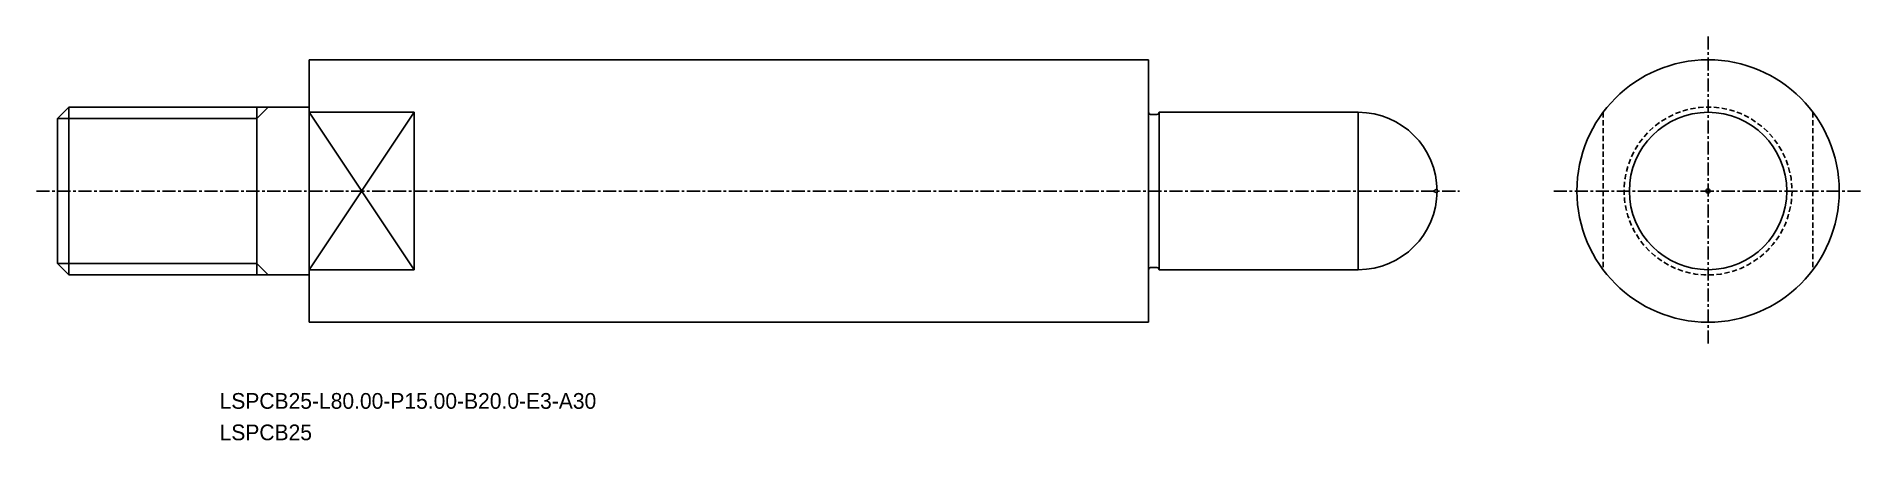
# Model space of a CAD drawing. Extents: x -1077 to -903, y -667 to -629.
import ezdxf

# ---------------------------------------------------------------- set-up
doc = ezdxf.new("R2010")
doc.units = 0
doc.linetypes.add('CENTER', pattern=[2, 1.25, -0.25, 0.25, -0.25])
doc.linetypes.add('DASHED', pattern=[0.75, 0.5, -0.25])
doc.layers.get('0').update_dxf_attribs({"linetype": 'CONTINUOUS'})
doc.layers.add('CENTER', color=1, linetype='CENTER')

msp = doc.modelspace()

# ---------------------------------------------------------------- linework, layer by layer
for p, q in [((-1051.42, -631.2), (-1051.42, -656.2)), ((-971.42, -631.2), (-971.42, -656.2)), ((-1074.34, -635.7), (-1075.42, -636.78)), ((-1075.42, -636.78), (-1075.42, -650.62)), ((-1074.34, -635.7), (-1074.34, -651.7)), ((-1056.42, -635.7), (-1056.42, -651.7)), ((-1041.42, -636.2), (-1051.42, -636.2)), ((-1041.42, -636.2), (-1041.42, -651.2)), ((-970.42, -636.2), (-970.42, -651.2)), ((-1075.42, -650.62), (-1074.34, -651.7)), ((-1041.42, -651.2), (-1051.42, -651.2))]:
    msp.add_line(p, q)
at = {"color": 7, "linetype": 'CONTINUOUS'}
for p, q in [((-1051.42, -631.2), (-971.42, -631.2)), ((-1074.34, -635.7), (-1051.42, -635.7)), ((-971.42, -636.19), (-971.42, -636.2)), ((-971.22, -636.4), (-970.62, -636.4)), ((-970.42, -636.2), (-970.42, -636.2)), ((-970.42, -636.2), (-951.42, -636.2)), ((-1074.34, -651.7), (-1051.42, -651.7)), ((-971.42, -651.21), (-971.42, -651.2)), ((-971.22, -651), (-970.62, -651)), ((-970.42, -651.2), (-951.42, -651.2)), ((-970.42, -651.2), (-970.42, -651.2)), ((-1051.42, -656.2), (-971.42, -656.2))]:
    msp.add_line(p, q, dxfattribs=at)
at = {"color": 3, "linetype": 'CONTINUOUS'}
for p, q in [((-1075.42, -636.78), (-1056.42, -636.78)), ((-1055.34, -635.7), (-1056.42, -636.78)), ((-1075.42, -650.62), (-1056.42, -650.62)), ((-1056.42, -650.62), (-1055.34, -651.7))]:
    msp.add_line(p, q, dxfattribs=at)
at = {"color": 3}
for p, q in [((-1051.42, -636.2), (-1041.42, -651.2)), ((-1051.42, -651.2), (-1041.42, -636.2)), ((-943.93, -643.51), (-944.27, -643.7)), ((-943.93, -643.89), (-944.27, -643.7))]:
    msp.add_line(p, q, dxfattribs=at)
at = {"linetype": 'CONTINUOUS'}
msp.add_line((-951.42, -636.2), (-951.42, -651.2), dxfattribs=at)
at = {"color": 3, "linetype": 'DASHED'}
for p, q in [((-928.08, -636.2), (-928.08, -651.2)), ((-908.08, -636.2), (-908.08, -651.2))]:
    msp.add_line(p, q, dxfattribs=at)
at = {"linetype": 'CONTINUOUS'}
msp.add_circle((-918.08, -643.7), 12.5, dxfattribs=at)
at = {"color": 3, "linetype": 'DASHED'}
msp.add_circle((-918.08, -643.7), 8, dxfattribs=at)
for radius in [7.5, 0.192]:
    msp.add_circle((-918.08, -643.7), radius)
at = {"color": 7, "linetype": 'CONTINUOUS'}
for centre, start, end in [((-971.22, -636.2), 180, 270), ((-970.62, -636.2), 270, 0), ((-971.22, -651.2), 90, 180), ((-970.62, -651.2), 0, 90)]:
    msp.add_arc(centre, 0.2, start, end, dxfattribs=at)
msp.add_arc((-951.42, -643.7), 7.5, 270, 90)
at = {"layer": 'CENTER', "color": 1, "linetype": 'CENTER'}
for p, q in [((-918.08, -628.98), (-918.08, -658.41)), ((-1077.42, -643.7), (-941.79, -643.7)), ((-932.79, -643.7), (-903.36, -643.7))]:
    msp.add_line(p, q, dxfattribs=at)

# ---------------------------------------------------------------- texts
for s, p in [('LSPCB25-L80.00-P15.00-B20.0-E3-A30', (-1059.97, -664.45)), ('LSPCB25', (-1059.97, -667.45))]:
    msp.add_text(s, height=1.5).set_placement(p)

doc.saveas('drawing.dxf')
